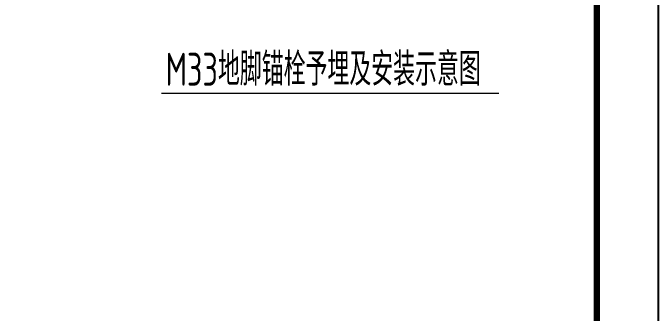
# Model space of a CAD drawing. Extents: x 2072855 to 2883818, y 17306032 to 17674225.
# Drawn here: x 2235455 to 2251251, y 17510776 to 17518121 of the extents above; entities that cross this region are included whole.
import ezdxf
from ezdxf.enums import TextEntityAlignment as Align

# ---------------------------------------------------------------- set-up
doc = ezdxf.new("R2010")
doc.units = 0
doc.header["$LTSCALE"] = 1000
doc.header["$MEASUREMENT"] = 0
for name, color, linetype in [('3T_WOOD', 21, 'Continuous'), ('PUB_TEXT', 7, 'Continuous'), ('TK', 4, 'Continuous')]:
    doc.layers.add(name, color=color, linetype=linetype)
doc.styles.add('TSSD_REIN', font='tssdeng.shx', dxfattribs={"width": 0.7, "bigfont": 'tssdchn.shx'})

# ---------------------------------------------------------------- blocks, each defined once
blk = doc.blocks.new('GeYuanFrame_54604810', base_point=(18.76, 4.34))
at = {"layer": 'TK'}
blk.add_line((43.76, 414.34), (676.76, 414.34), dxfattribs=at)
blk.add_lwpolyline([(18.76, 424.34), (686.76, 424.34), (686.76, 4.34), (18.76, 4.34), (18.76, 424.34)], dxfattribs=at)
at = {"layer": 'TK', "const_width": 1}
blk.add_lwpolyline([(676.76, 414.34), (43.76, 414.34), (43.76, 14.34), (676.76, 14.34)], close=True, dxfattribs=at)

msp = doc.modelspace()

# ---------------------------------------------------------------- linework, layer by layer
at = {"layer": 'PUB_TEXT', "const_width": 29.8}
msp.add_lwpolyline([(2239089.3, 17516154), (2247351.9, 17516154)], dxfattribs=at)

# ---------------------------------------------------------------- block references
at = {"layer": '3T_WOOD', "xscale": 150, "yscale": 150, "zscale": 150, "rotation": 270}
msp.add_blockref('GeYuanFrame_54604810', (2188250.7, 17585146.4), dxfattribs=at)

# ---------------------------------------------------------------- texts
at = {"layer": 'PUB_TEXT', "style": 'TSSD_REIN', "width": 0.7}
msp.add_text('M33地脚锚栓予埋及安装示意图', height=806.4, dxfattribs=at).set_placement((2243050.3, 17516786.8), align=Align.MIDDLE)

doc.saveas('drawing.dxf')
